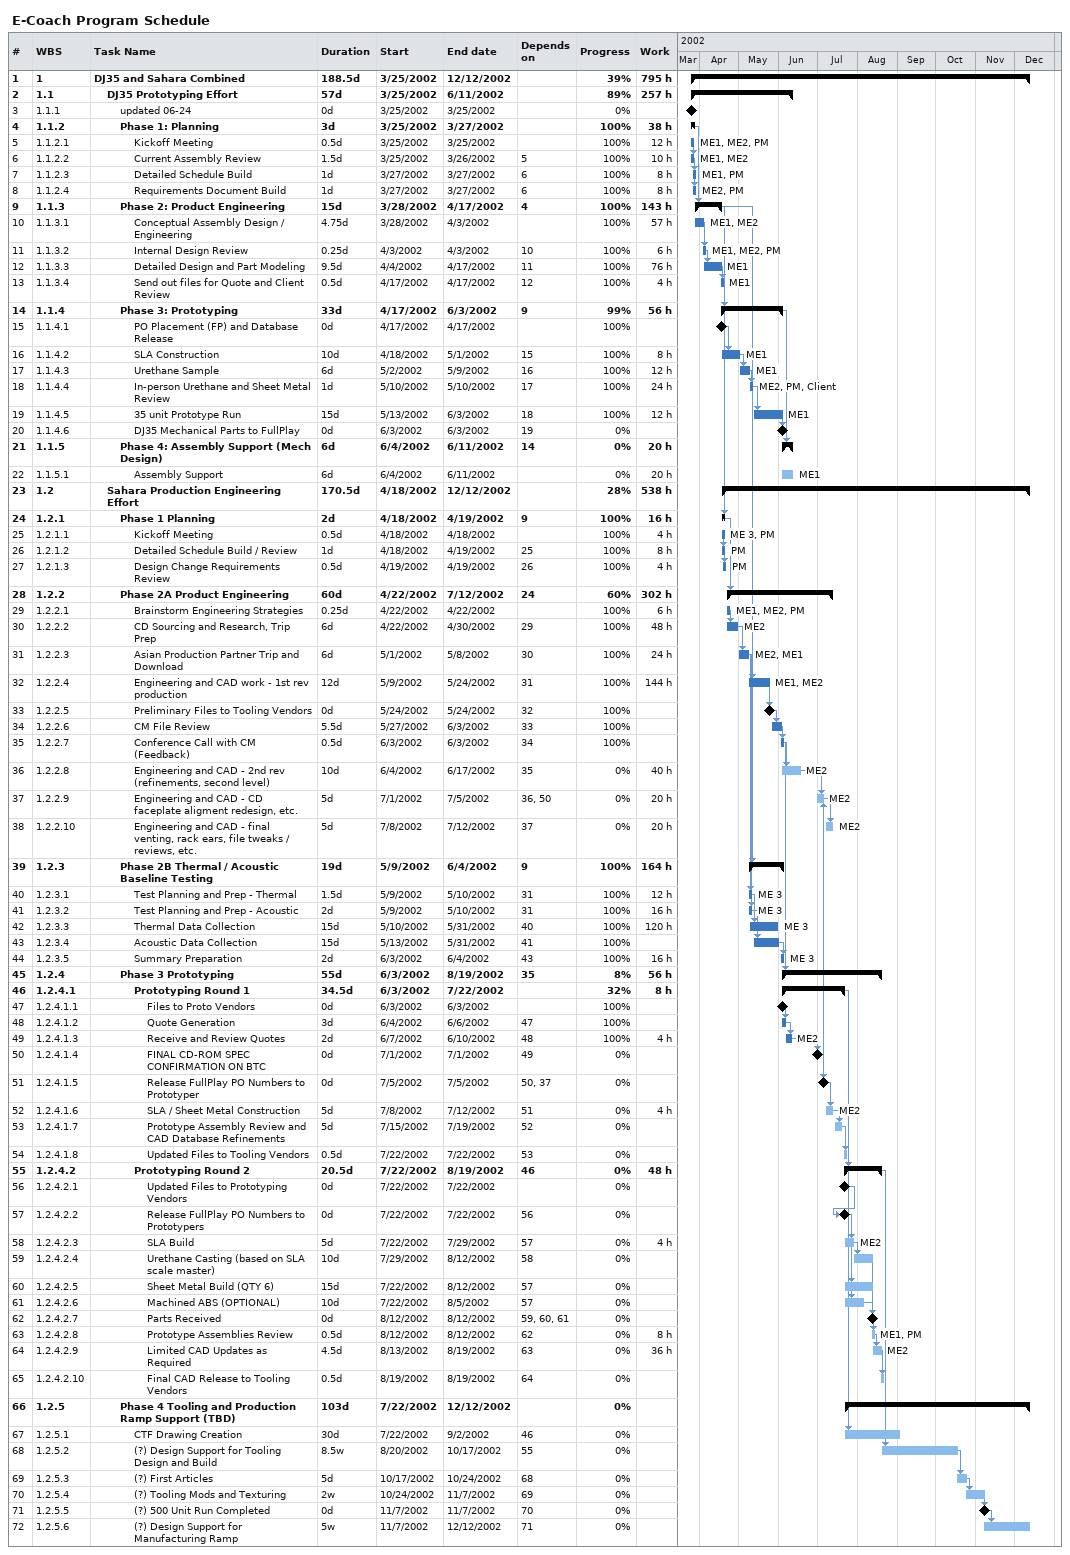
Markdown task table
E-Coach Program Schedule

| ID | WBS | Task | Duration | Start | Finish | Predecessors | Resources | % complete | Work (h) |
|---|---|---|---|---|---|---|---|---|---|
| 1 | 1 | **DJ35 and Sahara Combined** | 188.5d | 2002-03-25 | 2002-12-12 |  |  | 39 | 795 |
| 2 | 1.1 | **DJ35 Prototyping Effort** | 57d | 2002-03-25 | 2002-06-11 |  |  | 89 | 257 |
| 3 | 1.1.1 | updated 06-24 | 0d | 2002-03-25 | 2002-03-25 |  |  | 0 |  |
| 4 | 1.1.2 | **Phase 1: Planning** | 3d | 2002-03-25 | 2002-03-27 |  |  | 100 | 38 |
| 5 | 1.1.2.1 | Kickoff Meeting | 0.5d | 2002-03-25 | 2002-03-25 |  | ME1, ME2, PM | 100 | 12 |
| 6 | 1.1.2.2 | Current Assembly Review | 1.5d | 2002-03-25 | 2002-03-26 | 5 | ME1, ME2 | 100 | 10 |
| 7 | 1.1.2.3 | Detailed Schedule Build | 1d | 2002-03-27 | 2002-03-27 | 6 | ME1, PM | 100 | 8 |
| 8 | 1.1.2.4 | Requirements Document Build | 1d | 2002-03-27 | 2002-03-27 | 6 | ME2, PM | 100 | 8 |
| 9 | 1.1.3 | **Phase 2: Product Engineering** | 15d | 2002-03-28 | 2002-04-17 | 4 |  | 100 | 143 |
| 10 | 1.1.3.1 | Conceptual Assembly Design / Engineering | 4.75d | 2002-03-28 | 2002-04-03 |  | ME1, ME2 | 100 | 57 |
| 11 | 1.1.3.2 | Internal Design Review | 0.25d | 2002-04-03 | 2002-04-03 | 10 | ME1, ME2, PM | 100 | 6 |
| 12 | 1.1.3.3 | Detailed Design and Part Modeling | 9.5d | 2002-04-04 | 2002-04-17 | 11 | ME1 | 100 | 76 |
| 13 | 1.1.3.4 | Send out files for Quote and Client Review | 0.5d | 2002-04-17 | 2002-04-17 | 12 | ME1 | 100 | 4 |
| 14 | 1.1.4 | **Phase 3: Prototyping** | 33d | 2002-04-17 | 2002-06-03 | 9 |  | 99 | 56 |
| 15 | 1.1.4.1 | PO Placement (FP) and Database Release | 0d | 2002-04-17 | 2002-04-17 |  |  | 100 |  |
| 16 | 1.1.4.2 | SLA Construction | 10d | 2002-04-18 | 2002-05-01 | 15 | ME1 | 100 | 8 |
| 17 | 1.1.4.3 | Urethane Sample | 6d | 2002-05-02 | 2002-05-09 | 16 | ME1 | 100 | 12 |
| 18 | 1.1.4.4 | In-person Urethane and Sheet Metal Review | 1d | 2002-05-10 | 2002-05-10 | 17 | ME2, PM, Client | 100 | 24 |
| 19 | 1.1.4.5 | 35 unit Prototype Run | 15d | 2002-05-13 | 2002-06-03 | 18 | ME1 | 100 | 12 |
| 20 | 1.1.4.6 | DJ35 Mechanical Parts to FullPlay | 0d | 2002-06-03 | 2002-06-03 | 19 |  | 0 |  |
| 21 | 1.1.5 | **Phase 4: Assembly Support (Mech Design)** | 6d | 2002-06-04 | 2002-06-11 | 14 |  | 0 | 20 |
| 22 | 1.1.5.1 | Assembly Support | 6d | 2002-06-04 | 2002-06-11 |  | ME1 | 0 | 20 |
| 23 | 1.2 | **Sahara Production Engineering Effort** | 170.5d | 2002-04-18 | 2002-12-12 |  |  | 28 | 538 |
| 24 | 1.2.1 | **Phase 1 Planning** | 2d | 2002-04-18 | 2002-04-19 | 9 |  | 100 | 16 |
| 25 | 1.2.1.1 | Kickoff Meeting | 0.5d | 2002-04-18 | 2002-04-18 |  | ME 3, PM | 100 | 4 |
| 26 | 1.2.1.2 | Detailed Schedule Build / Review | 1d | 2002-04-18 | 2002-04-19 | 25 | PM | 100 | 8 |
| 27 | 1.2.1.3 | Design Change Requirements Review | 0.5d | 2002-04-19 | 2002-04-19 | 26 | PM | 100 | 4 |
| 28 | 1.2.2 | **Phase 2A Product Engineering** | 60d | 2002-04-22 | 2002-07-12 | 24 |  | 60 | 302 |
| 29 | 1.2.2.1 | Brainstorm Engineering Strategies | 0.25d | 2002-04-22 | 2002-04-22 |  | ME1, ME2, PM | 100 | 6 |
| 30 | 1.2.2.2 | CD Sourcing and Research, Trip Prep | 6d | 2002-04-22 | 2002-04-30 | 29 | ME2 | 100 | 48 |
| 31 | 1.2.2.3 | Asian Production Partner Trip and Download | 6d | 2002-05-01 | 2002-05-08 | 30 | ME2, ME1 | 100 | 24 |
| 32 | 1.2.2.4 | Engineering and CAD work - 1st rev production | 12d | 2002-05-09 | 2002-05-24 | 31 | ME1, ME2 | 100 | 144 |
| 33 | 1.2.2.5 | Preliminary Files to Tooling Vendors | 0d | 2002-05-24 | 2002-05-24 | 32 |  | 100 |  |
| 34 | 1.2.2.6 | CM File Review | 5.5d | 2002-05-27 | 2002-06-03 | 33 |  | 100 |  |
| 35 | 1.2.2.7 | Conference Call with CM (Feedback) | 0.5d | 2002-06-03 | 2002-06-03 | 34 |  | 100 |  |
| 36 | 1.2.2.8 | Engineering and CAD - 2nd rev (refinements, second level) | 10d | 2002-06-04 | 2002-06-17 | 35 | ME2 | 0 | 40 |
| 37 | 1.2.2.9 | Engineering and CAD - CD faceplate aligment redesign, etc. | 5d | 2002-07-01 | 2002-07-05 | 36, 50 | ME2 | 0 | 20 |
| 38 | 1.2.2.10 | Engineering and CAD - final venting, rack ears, file tweaks / reviews, etc. | 5d | 2002-07-08 | 2002-07-12 | 37 | ME2 | 0 | 20 |
| 39 | 1.2.3 | **Phase 2B Thermal / Acoustic Baseline Testing** | 19d | 2002-05-09 | 2002-06-04 | 9 |  | 100 | 164 |
| 40 | 1.2.3.1 | Test Planning and Prep - Thermal | 1.5d | 2002-05-09 | 2002-05-10 | 31 | ME 3 | 100 | 12 |
| 41 | 1.2.3.2 | Test Planning and Prep - Acoustic | 2d | 2002-05-09 | 2002-05-10 | 31 | ME 3 | 100 | 16 |
| 42 | 1.2.3.3 | Thermal Data Collection | 15d | 2002-05-10 | 2002-05-31 | 40 | ME 3 | 100 | 120 |
| 43 | 1.2.3.4 | Acoustic Data Collection | 15d | 2002-05-13 | 2002-05-31 | 41 |  | 100 |  |
| 44 | 1.2.3.5 | Summary Preparation | 2d | 2002-06-03 | 2002-06-04 | 43 | ME 3 | 100 | 16 |
| 45 | 1.2.4 | **Phase 3 Prototyping** | 55d | 2002-06-03 | 2002-08-19 | 35 |  | 8 | 56 |
| 46 | 1.2.4.1 | **Prototyping Round 1** | 34.5d | 2002-06-03 | 2002-07-22 |  |  | 32 | 8 |
| 47 | 1.2.4.1.1 | Files to Proto Vendors | 0d | 2002-06-03 | 2002-06-03 |  |  | 100 |  |
| 48 | 1.2.4.1.2 | Quote Generation | 3d | 2002-06-04 | 2002-06-06 | 47 |  | 100 |  |
| 49 | 1.2.4.1.3 | Receive and Review Quotes | 2d | 2002-06-07 | 2002-06-10 | 48 | ME2 | 100 | 4 |
| 50 | 1.2.4.1.4 | FINAL CD-ROM SPEC CONFIRMATION ON BTC | 0d | 2002-07-01 | 2002-07-01 | 49 |  | 0 |  |
| 51 | 1.2.4.1.5 | Release FullPlay PO Numbers to Prototyper | 0d | 2002-07-05 | 2002-07-05 | 50, 37 |  | 0 |  |
| 52 | 1.2.4.1.6 | SLA / Sheet Metal Construction | 5d | 2002-07-08 | 2002-07-12 | 51 | ME2 | 0 | 4 |
| 53 | 1.2.4.1.7 | Prototype Assembly Review and CAD Database Refinements | 5d | 2002-07-15 | 2002-07-19 | 52 |  | 0 |  |
| 54 | 1.2.4.1.8 | Updated Files to Tooling Vendors | 0.5d | 2002-07-22 | 2002-07-22 | 53 |  | 0 |  |
| 55 | 1.2.4.2 | **Prototyping Round 2** | 20.5d | 2002-07-22 | 2002-08-19 | 46 |  | 0 | 48 |
| 56 | 1.2.4.2.1 | Updated Files to Prototyping Vendors | 0d | 2002-07-22 | 2002-07-22 |  |  | 0 |  |
| 57 | 1.2.4.2.2 | Release FullPlay PO Numbers to Prototypers | 0d | 2002-07-22 | 2002-07-22 | 56 |  | 0 |  |
| 58 | 1.2.4.2.3 | SLA Build | 5d | 2002-07-22 | 2002-07-29 | 57 | ME2 | 0 | 4 |
| 59 | 1.2.4.2.4 | Urethane Casting (based on SLA scale master) | 10d | 2002-07-29 | 2002-08-12 | 58 |  | 0 |  |
| 60 | 1.2.4.2.5 | Sheet Metal Build (QTY 6) | 15d | 2002-07-22 | 2002-08-12 | 57 |  | 0 |  |
| 61 | 1.2.4.2.6 | Machined ABS (OPTIONAL) | 10d | 2002-07-22 | 2002-08-05 | 57 |  | 0 |  |
| 62 | 1.2.4.2.7 | Parts Received | 0d | 2002-08-12 | 2002-08-12 | 59, 60, 61 |  | 0 |  |
| 63 | 1.2.4.2.8 | Prototype Assemblies Review | 0.5d | 2002-08-12 | 2002-08-12 | 62 | ME1, PM | 0 | 8 |
| 64 | 1.2.4.2.9 | Limited CAD Updates as Required | 4.5d | 2002-08-13 | 2002-08-19 | 63 | ME2 | 0 | 36 |
| 65 | 1.2.4.2.10 | Final CAD Release to Tooling Vendors | 0.5d | 2002-08-19 | 2002-08-19 | 64 |  | 0 |  |
| 66 | 1.2.5 | **Phase 4 Tooling and Production Ramp Support (TBD)** | 103d | 2002-07-22 | 2002-12-12 |  |  | 0 |  |
| 67 | 1.2.5.1 | CTF Drawing Creation | 30d | 2002-07-22 | 2002-09-02 | 46 |  | 0 |  |
| 68 | 1.2.5.2 | (?) Design Support for Tooling Design and Build | 8.5w | 2002-08-20 | 2002-10-17 | 55 |  | 0 |  |
| 69 | 1.2.5.3 | (?) First Articles | 5d | 2002-10-17 | 2002-10-24 | 68 |  | 0 |  |
| 70 | 1.2.5.4 | (?) Tooling Mods and Texturing | 2w | 2002-10-24 | 2002-11-07 | 69 |  | 0 |  |
| 71 | 1.2.5.5 | (?) 500 Unit Run Completed | 0d | 2002-11-07 | 2002-11-07 | 70 |  | 0 |  |
| 72 | 1.2.5.6 | (?) Design Support for Manufacturing Ramp | 5w | 2002-11-07 | 2002-12-12 | 71 |  | 0 |  |
